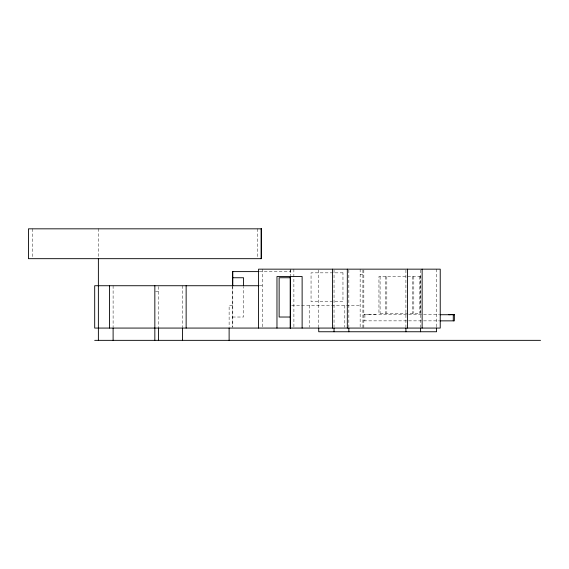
<?xml version="1.0" encoding="UTF-8"?>
<svg xmlns="http://www.w3.org/2000/svg" width="569" height="569" viewBox="0 0 569 569"><rect width="100%" height="100%" fill="white"/><g stroke="black" fill="none" stroke-linecap="round" stroke-linejoin="round"><path stroke-width="0.43" stroke-dasharray="2.85 2.13" d="M259.286 271.612L290.19 271.612M360.149 274.678L362.908 274.678M259.293 285.73L262.238 285.73M155.579 291.598L158.523 291.598M232.501 305.368L229.122 305.368L229.122 327.196M291.662 305.368L360.149 305.368M363.833 314.728L439.14 314.728M232.501 317.025L243.546 317.025L243.546 286.477M363.833 320.859L439.14 320.859M436.551 269.158L436.551 327.346M420.598 270.04L420.598 327.346M419.367 276.52L419.367 313.341M413.805 276.52L413.805 313.341M412.653 276.52L412.653 313.341M405.91 270.04L405.91 327.346M386.813 276.52L386.813 313.341M385.654 276.52L385.654 313.341M380.092 276.52L380.092 313.341M375.91 314.728L370.334 314.728M369.871 314.728L364.295 314.728M364.907 314.728L364.907 320.859M363.833 270.04L363.833 328.071M362.908 270.04L362.908 328.071M360.149 269.158L360.149 328.071M348.84 270.04L348.84 327.346M344.807 305.368L344.807 327.196M334.039 270.04L334.039 327.346M318.725 270.04L318.725 327.346M309.209 305.368L309.209 327.196M293.867 269.158L293.91 327.196M290.496 269.158L290.496 275.311M290.19 269.976L290.19 275.311M262.238 269.158L262.238 327.196M257.636 228.83L257.636 257.793M232.806 286.477L232.806 327.225M232.501 285.73L232.501 327.225M182.457 285.73L182.457 327.132M158.523 286.605L158.523 327.132M113.11 285.73L113.11 327.132M98.38 228.653L98.38 257.906M32.561 228.83L32.561 257.793M342.965 272.843L311.051 272.843L311.051 301.684L342.965 301.684L342.965 272.843M420.527 276.52L378.94 276.52L378.94 313.341L420.527 313.341L420.527 276.52"/><path stroke-width="0.85" d="M258.404 271.612L232.501 271.612L232.501 285.73M232.501 277.75L243.546 277.75L243.546 285.602M290.19 277.75L279.137 277.75L279.137 317.025L290.19 317.025M258.689 285.73L94.696 285.73L94.696 328.071L440.235 328.071L440.235 269.158L258.554 269.158L258.554 328.071M440.022 314.728L454.354 314.728M440.022 320.859L454.354 320.859L454.354 314.415L448.777 314.728M94.696 340.347L540.55 340.347M453.28 314.728L453.28 320.859M436.551 328.071L436.551 331.755L318.725 331.755L318.725 328.071M422.134 269.158L422.134 328.071M420.598 328.228L420.598 331.755M407.447 269.158L407.447 328.071M405.91 328.228L405.91 331.755M348.84 328.228L348.84 331.755M347.318 269.158L347.318 328.071M334.039 328.228L334.039 331.755M332.524 269.158L332.524 328.071M302.125 328.071L302.125 276.52L276.968 276.52L276.968 328.071M290.496 276.193L290.496 328.071M290.19 277.075L290.19 328.071M261.185 228.83L261.185 258.675M232.806 271.612L232.806 285.602M229.122 328.071L229.122 340.347M186.141 285.73L186.141 328.071M182.457 328.014L182.457 340.347M158.523 327.879L158.523 340.347M154.839 285.73L154.839 340.269M113.11 328.014L113.11 340.347M109.426 285.73L109.426 328.071M98.38 258.511L98.38 340.347M261.335 228.83L28.45 228.83L28.45 258.675L261.335 258.675L261.335 228.83"/></g></svg>
